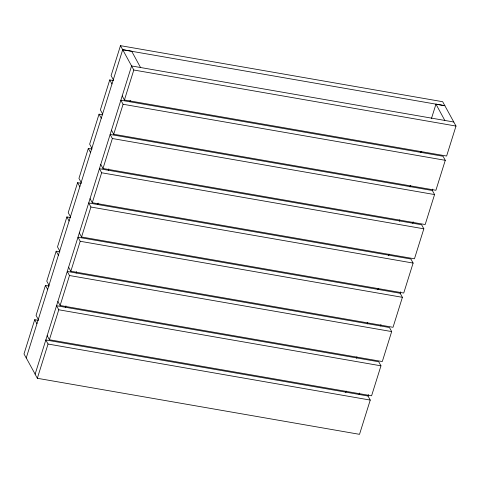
<?xml version="1.0" encoding="UTF-8"?>
<svg xmlns="http://www.w3.org/2000/svg" width="480" height="480" viewBox="0 0 480 480"><rect width="100%" height="100%" fill="white"/><g stroke="black" fill="none" stroke-linecap="round" stroke-linejoin="round"><path stroke-width="0.72" d="M38.406 320.328L34.722 319.686L24 353.94L26.22 357.996L122.718 49.662L131.67 51.216L140.538 67.512M49.128 286.074L45.438 285.432L36.06 315.402L38.28 319.464M59.844 251.82L56.16 251.184L46.782 281.154L49.002 285.21M70.566 217.572L66.882 216.93L57.498 246.9L59.724 250.956M81.288 183.318L77.598 182.676L68.22 212.646L70.44 216.708M92.004 149.064L88.32 148.422L78.942 178.398L81.162 182.454M102.726 114.816L99.036 114.174L89.658 144.144L91.878 148.2M113.442 80.562L109.758 79.92L100.38 109.89L102.6 113.946M122.208 95.928L124.428 99.984L446.622 156.03L456 126.06L442.668 101.712L120.48 45.666L111.096 75.636L113.322 79.698M131.604 65.892L35.106 374.226L37.332 378.288L359.52 434.334L370.242 400.08L368.022 396.024L368.466 394.596M37.332 378.288L48.048 344.034L45.828 339.978L368.022 396.024M49.392 339.75L58.77 309.78L56.55 305.724L378.738 361.77L380.964 365.826L371.58 395.796L49.392 339.75L47.166 335.694M60.108 305.502L69.492 275.526L67.266 271.47L389.46 327.516L391.68 331.578L382.302 361.548L60.108 305.502L57.888 301.44M70.83 271.248L80.208 241.278L77.988 237.216L400.182 293.268L402.402 297.324L393.024 327.294L70.83 271.248L68.61 267.192M81.552 236.994L90.93 207.024L88.71 202.968L410.898 259.014L413.118 263.07L403.74 293.04L81.552 236.994L79.326 232.938M92.268 202.74L101.646 172.77L99.426 168.714L421.62 224.76L423.84 228.816L414.462 258.792L92.268 202.74L90.048 198.684M102.99 168.492L112.368 138.522L110.148 134.46L432.336 190.506L434.562 194.568L425.178 224.538L102.99 168.492L100.764 164.43M113.706 134.238L123.09 104.268L120.864 100.212L443.058 156.258L445.278 160.314L435.9 190.284L113.706 134.238L111.486 130.182M124.428 99.984L133.806 70.014L120.48 45.666M65.496 307.278L65.946 305.85M76.218 273.03L76.662 271.602M97.656 204.522L98.106 203.094M108.378 170.274L108.822 168.846M129.816 101.766L130.266 100.338M345.726 392.478L346.17 391.056M356.436 358.254L356.886 356.826M367.158 324L367.602 322.572M377.874 289.746L378.324 288.324M388.596 255.498L389.04 254.07M399.318 221.244L399.762 219.816M410.034 186.99L410.484 185.562M420.756 152.742L421.2 151.314M431.478 118.488L435.96 104.148L444.912 105.708L122.7 49.728M359.07 394.464L359.514 393.036M380.508 325.962L380.958 324.534M412.668 223.206L413.118 221.778M444.828 120.45L435.96 104.148M400.182 293.268L400.626 291.84M432.336 190.506L432.786 189.084M453.78 122.004L131.586 65.958M133.806 70.014L456 126.06M123.09 104.268L445.278 160.314M112.368 138.522L434.562 194.568M101.646 172.77L423.84 228.816M90.93 207.024L413.118 263.07M80.208 241.278L402.402 297.324M69.492 275.526L391.68 331.578M58.77 309.78L380.964 365.826M48.048 344.034L370.242 400.08M109.758 79.92L111.978 83.976M99.036 114.174L101.262 118.23M88.32 148.422L90.54 152.484M77.598 182.676L79.818 186.732M66.882 216.93L69.102 220.986M56.16 251.184L58.38 255.24M45.438 285.432L47.664 289.494M34.722 319.686L36.942 323.742M26.244 357.93L35.13 374.16"/></g></svg>
